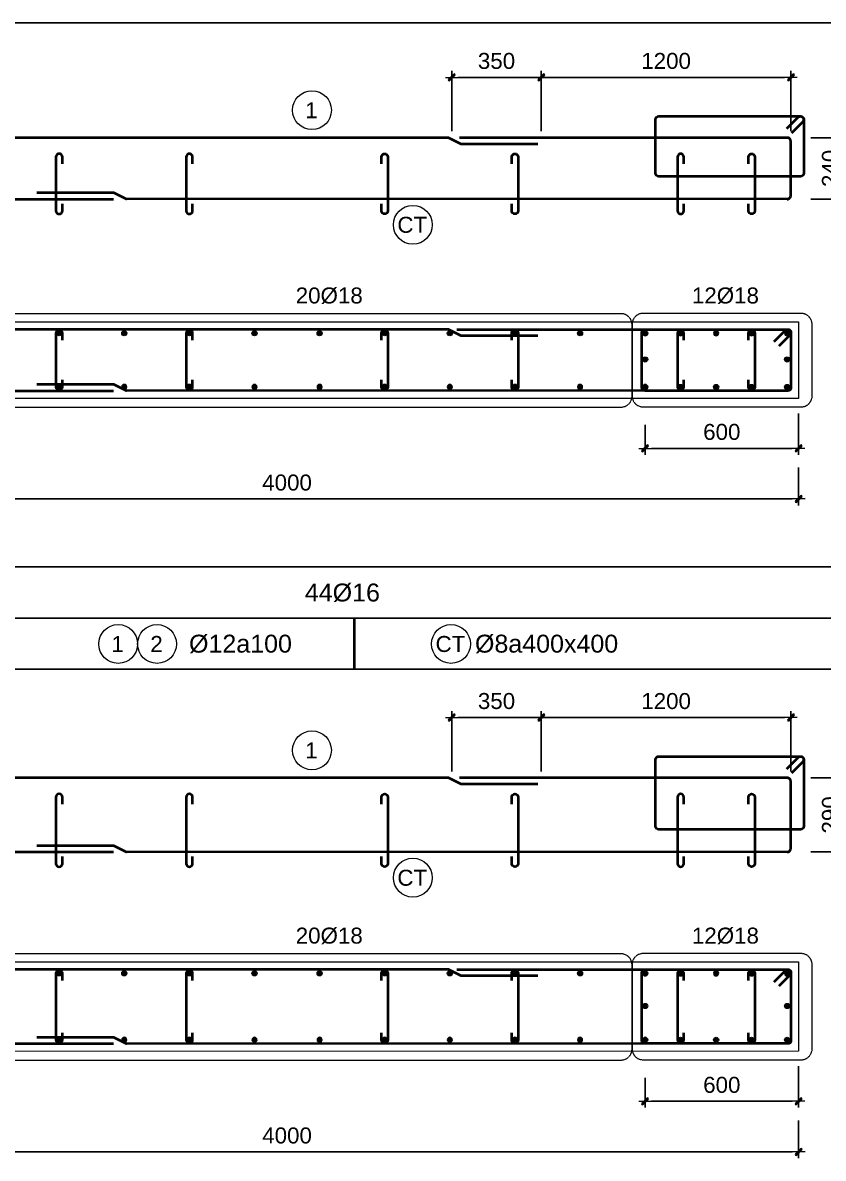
# Model space of a CAD drawing. Header units: millimetres. Extents: x -146909 to 4830753, y -683702 to -336947.
# Drawn here: x 4541352 to 4544482, y -440972 to -436533 of the extents above; entities that cross this region are included whole.
import ezdxf
from ezdxf.enums import TextEntityAlignment as Align

# ---------------------------------------------------------------- set-up
doc = ezdxf.new("R2010")
doc.units = ezdxf.units.MM
doc.header["$MEASUREMENT"] = 0
doc.linetypes.add('HIDDEN', pattern=[0.375, 0.25, -0.125])
doc.layers.get('0').update_dxf_attribs({"lineweight": 9})
doc.layers.get('Defpoints').update_dxf_attribs({"color": 10, "lineweight": 0})
for name, color, linetype, lineweight in [("'S_General_Cont_1 Thin", 1, 'Continuous', 18), ("'S_General_Text_3_Member name", 3, 'Continuous', 35), ('CDAI', 3, 'Continuous', 40), ('chunho.q', 1, 'Continuous', 13), ('CTHEP', 4, 'Continuous', 50), ('DBAO', 2, 'Continuous', 13), ('DMo', 9, 'HIDDEN', 9), ('KTH', 154, 'Continuous', 9), ('STICK', 1, 'Continuous', 9)]:
    doc.layers.add(name, color=color, linetype=linetype, lineweight=lineweight)
for name, color, linetype in [('DM', 1, 'Continuous'), ('TBL', 1, 'Continuous'), ('TX', 214, 'Continuous')]:
    doc.layers.add(name, color=color, linetype=linetype)
doc.styles.add('arial', font='arial.ttf', dxfattribs={"width": 0.85})
doc.styles.add('TTP-HelCon', font='arial.ttf')
doc.dimstyles.new('TTP-25', dxfattribs={"dimscale": 25, "dimtxt": 2.5, "dimasz": 1, "dimexe": 1, "dimexo": 1, "dimgap": 0.09, "dimtad": 0, "dimdec": 4, "dimrnd": 10, "dimzin": 9, "dimdsep": 46, "dimtxsty": 'TTP-HelCon', "dimblk": 'Stick', "dimcen": 0.09, "dimdle": 1.5, "dimclrd": 256, "dimclre": 256, "dimclrt": 1, "dimadec": 0, "dimazin": 0, "dimtfac": 1, "dimtdec": 4, "dimtmove": 0, "dimatfit": 3, "dimldrblk": 'ARCHTICK', "dimfxl": 1, "dimtvp": 1, "dimtolj": 1, "dimtzin": 0, "dimarcsym": 0})

# ---------------------------------------------------------------- blocks, each defined once
blk = doc.blocks.new('sign of slab')
at = {"layer": "'S_General_Cont_1 Thin"}
blk.add_circle((-10, 0), 475, dxfattribs=at)
at = {"layer": "'S_General_Text_3_Member name", "style": 'arial'}
blk.add_attdef('S', text='', height=250, dxfattribs=at).set_placement((-23, -1), align=Align.MIDDLE_CENTER)
blk = doc.blocks.new('Stick')
at = {"layer": 'STICK'}
h = blk.add_hatch(color=256, dxfattribs=at)
edge = h.paths.add_edge_path()
edge.add_line((0.3, 0.5), (-0.5, -0.3))
edge.add_arc((-0.4, -0.4), 0.141, 135, 315)
edge.add_line((-0.3, -0.5), (0.5, 0.3))
edge.add_arc((0.4, 0.4), 0.141, 315, 495)
blk.add_line((1, 0), (-1, 0), dxfattribs=at)
blk.add_lwpolyline([(0.3, 0.5), (-0.5, -0.3, 1), (-0.3, -0.5), (0.5, 0.3, 1), (0.3, 0.5, 1)], format="xyb", dxfattribs=at)
blk = doc.blocks.new('*D1035')
at = {"layer": 'Defpoints', "color": 0, "transparency": 16777216}
for p in [(4544408.4, -436982.3), (4544572.5, -436982.3), (4544408.4, -437222.3)]:
    blk.add_point(p, dxfattribs=at)
at = {"layer": 'KTH', "lineweight": -2, "transparency": 16777216}
for p, q in [((4544433.4, -436982.3), (4544597.5, -436982.3)), ((4544572.5, -437197.3), (4544572.5, -437007.3)), ((4544433.4, -437222.3), (4544597.5, -437222.3))]:
    blk.add_line(p, q, dxfattribs=at)
at = {"layer": 'KTH', "lineweight": -2, "transparency": 16777216, "xscale": 25, "yscale": 25, "zscale": 25}
for p, rotation in [((4544572.5, -436982.3), 90), ((4544572.5, -437222.3), 270)]:
    blk.add_blockref('Stick', p, dxfattribs=dict(at, rotation=rotation))
at = {"layer": 'KTH', "color": 1, "transparency": 16777216, "insert": (4544508.7, -437102.3), "char_height": 62.5, "attachment_point": 5, "rotation": 90, "style": 'TTP-HelCon'}
blk.add_mtext('\\A1;240', dxfattribs=at)
blk = doc.blocks.new('_ArchTick')
at = {"color": 0, "linetype": 'ByBlock', "const_width": 0.15}
blk.add_lwpolyline([(-0.5, -0.5), (0.5, 0.5)], dxfattribs=at)
blk = doc.blocks.new('*D1038')
at = {"layer": 'Defpoints', "color": 0, "transparency": 16777216}
for p in [(4540385.8, -438188.4), (4544385.8, -438246.8), (4544385.8, -438394.8)]:
    blk.add_point(p, dxfattribs=at)
at = {"layer": 'KTH', "lineweight": -2, "transparency": 16777216}
for p, q in [((4540385.8, -438213.4), (4540385.8, -438419.8)), ((4544385.8, -438271.8), (4544385.8, -438419.8)), ((4540410.8, -438394.8), (4544360.8, -438394.8))]:
    blk.add_line(p, q, dxfattribs=at)
at = {"layer": 'KTH', "lineweight": -2, "transparency": 16777216, "xscale": 25, "yscale": 25, "zscale": 25, "rotation": 180}
blk.add_blockref('Stick', (4540385.8, -438394.8), dxfattribs=at)
at = {"layer": 'KTH', "lineweight": -2, "transparency": 16777216, "xscale": 25, "yscale": 25, "zscale": 25}
blk.add_blockref('Stick', (4544385.8, -438394.8), dxfattribs=at)
at = {"layer": 'KTH', "color": 1, "transparency": 16777216, "insert": (4542385.8, -438330.9), "char_height": 62.5, "attachment_point": 5, "style": 'TTP-HelCon'}
blk.add_mtext('\\A1;4000', dxfattribs=at)
blk = doc.blocks.new('*D1039')
at = {"layer": 'Defpoints', "color": 0, "transparency": 16777216}
for p in [(4544385.5, -438035), (4543785.5, -438080), (4543785.5, -438196.8)]:
    blk.add_point(p, dxfattribs=at)
at = {"layer": 'KTH', "lineweight": -2, "transparency": 16777216}
for p, q in [((4544385.5, -438060), (4544385.5, -438221.8)), ((4543785.5, -438105), (4543785.5, -438221.8)), ((4544360.5, -438196.8), (4543810.5, -438196.8))]:
    blk.add_line(p, q, dxfattribs=at)
at = {"layer": 'KTH', "lineweight": -2, "transparency": 16777216, "xscale": 25, "yscale": 25, "zscale": 25, "rotation": 180}
blk.add_blockref('Stick', (4543785.5, -438196.8), dxfattribs=at)
at = {"layer": 'KTH', "lineweight": -2, "transparency": 16777216, "xscale": 25, "yscale": 25, "zscale": 25}
blk.add_blockref('Stick', (4544385.5, -438196.8), dxfattribs=at)
at = {"layer": 'KTH', "color": 1, "transparency": 16777216, "insert": (4544085.5, -438133), "char_height": 62.5, "attachment_point": 5, "style": 'TTP-HelCon'}
blk.add_mtext('\\A1;600', dxfattribs=at)
blk = doc.blocks.new('*D1040')
at = {"layer": 'Defpoints', "color": 0, "transparency": 16777216}
for p in [(4543029.7, -436746.3), (4543029.7, -436982.3), (4543379.7, -436982.3)]:
    blk.add_point(p, dxfattribs=at)
at = {"layer": 'KTH', "lineweight": -2, "transparency": 16777216}
for p, q in [((4543029.7, -436957.3), (4543029.7, -436721.3)), ((4543379.7, -436957.3), (4543379.7, -436721.3)), ((4543354.7, -436746.3), (4543054.7, -436746.3))]:
    blk.add_line(p, q, dxfattribs=at)
at = {"layer": 'KTH', "lineweight": -2, "transparency": 16777216, "xscale": 25, "yscale": 25, "zscale": 25, "rotation": 180}
blk.add_blockref('Stick', (4543029.7, -436746.3), dxfattribs=at)
at = {"layer": 'KTH', "lineweight": -2, "transparency": 16777216, "xscale": 25, "yscale": 25, "zscale": 25}
blk.add_blockref('Stick', (4543379.7, -436746.3), dxfattribs=at)
at = {"layer": 'KTH', "color": 1, "transparency": 16777216, "insert": (4543204.7, -436682.5), "char_height": 62.5, "attachment_point": 5, "style": 'TTP-HelCon'}
blk.add_mtext('\\A1;350', dxfattribs=at)
blk = doc.blocks.new('*D1041')
at = {"layer": 'Defpoints', "color": 0, "transparency": 16777216}
for p in [(4543379.7, -436746.3), (4543379.7, -436982.3), (4544355.8, -436982.3)]:
    blk.add_point(p, dxfattribs=at)
at = {"layer": 'KTH', "lineweight": -2, "transparency": 16777216}
for p, q in [((4543379.7, -436957.3), (4543379.7, -436721.3)), ((4544355.8, -436957.3), (4544355.8, -436721.3)), ((4544330.8, -436746.3), (4543404.7, -436746.3))]:
    blk.add_line(p, q, dxfattribs=at)
at = {"layer": 'KTH', "lineweight": -2, "transparency": 16777216, "xscale": 25, "yscale": 25, "zscale": 25, "rotation": 180}
blk.add_blockref('Stick', (4543379.7, -436746.3), dxfattribs=at)
at = {"layer": 'KTH', "lineweight": -2, "transparency": 16777216, "xscale": 25, "yscale": 25, "zscale": 25}
blk.add_blockref('Stick', (4544355.8, -436746.3), dxfattribs=at)
at = {"layer": 'KTH', "color": 1, "transparency": 16777216, "insert": (4543867.8, -436682.5), "char_height": 62.5, "attachment_point": 5, "style": 'TTP-HelCon'}
blk.add_mtext('\\A1;1200', dxfattribs=at)
blk = doc.blocks.new('*U962')
at = {"layer": 'CTHEP', "ltscale": 0.02, "const_width": 10}
blk.add_lwpolyline([(0, 5, -1), (0, -5, -1)], format="xyb", close=True, dxfattribs=at)
at = {"layer": 'Defpoints', "color": 1}
blk.add_circle((0, 0), 10, dxfattribs=at)
blk = doc.blocks.new('*U963')
at = {"layer": 'CDAI', "color": 0, "linetype": 'ByBlock', "lineweight": -2, "transparency": 16777216}
blk.add_blockref('*U962', (0, 0), dxfattribs=at)
blk = doc.blocks.new('*U1005')
at = {"layer": 'CTHEP', "ltscale": 0.02, "const_width": 10}
blk.add_lwpolyline([(0, 5, -1), (0, -5, -1)], format="xyb", close=True, dxfattribs=at)
at = {"layer": 'Defpoints', "color": 1}
blk.add_circle((0, 0), 10, dxfattribs=at)
blk = doc.blocks.new('*U1006')
at = {"layer": 'CDAI', "color": 0, "linetype": 'ByBlock', "lineweight": -2, "transparency": 16777216}
for p in [(0, 0), (254.5, 0), (509.1, 0), (763.6, 0), (1018.2, 0), (1272.7, 0), (1527.3, 0), (1781.8, 0), (2036.4, 0), (2290.9, 0), (2545.5, 0), (2800, 0)]:
    blk.add_blockref('*U1005', p, dxfattribs=at)
blk = doc.blocks.new('*U988')
at = {"layer": 'CTHEP', "ltscale": 0.02, "const_width": 10}
blk.add_lwpolyline([(0, 5, -1), (0, -5, -1)], format="xyb", close=True, dxfattribs=at)
at = {"layer": 'Defpoints', "color": 1}
blk.add_circle((0, 0), 10, dxfattribs=at)
blk = doc.blocks.new('*U956')
at = {"layer": 'CDAI', "color": 0, "linetype": 'ByBlock', "lineweight": -2, "transparency": 16777216}
blk.add_blockref('*U988', (0, 0), dxfattribs=at)
blk = doc.blocks.new('*U1011')
at = {"layer": 'CTHEP', "ltscale": 0.02, "const_width": 10}
blk.add_lwpolyline([(0, 5, -1), (0, -5, -1)], format="xyb", close=True, dxfattribs=at)
at = {"layer": 'Defpoints', "color": 1}
blk.add_circle((0, 0), 10, dxfattribs=at)
blk = doc.blocks.new('*U1012')
at = {"layer": 'CDAI', "color": 0, "linetype": 'ByBlock', "lineweight": -2, "transparency": 16777216}
for p in [(0, 0), (138.75, 0), (277.5, 0), (416.25, 0), (555, 0)]:
    blk.add_blockref('*U1011', p, dxfattribs=at)
blk = doc.blocks.new('*U1009')
at = {"layer": 'CTHEP', "ltscale": 0.02, "const_width": 10}
blk.add_lwpolyline([(0, 5, -1), (0, -5, -1)], format="xyb", close=True, dxfattribs=at)
at = {"layer": 'Defpoints', "color": 1}
blk.add_circle((0, 0), 10, dxfattribs=at)
blk = doc.blocks.new('*U1010')
at = {"layer": 'CDAI', "color": 0, "linetype": 'ByBlock', "lineweight": -2, "transparency": 16777216}
for p in [(0, 0), (138.75, 0), (277.5, 0), (416.25, 0), (555, 0)]:
    blk.add_blockref('*U1009', p, dxfattribs=at)
blk = doc.blocks.new('*U1013')
at = {"layer": 'CTHEP', "ltscale": 0.02, "const_width": 10}
blk.add_lwpolyline([(0, 5, -1), (0, -5, -1)], format="xyb", close=True, dxfattribs=at)
at = {"layer": 'Defpoints', "color": 1}
blk.add_circle((0, 0), 10, dxfattribs=at)
blk = doc.blocks.new('*U1014')
at = {"layer": 'CDAI', "color": 0, "linetype": 'ByBlock', "lineweight": -2, "transparency": 16777216}
for p in [(0, 0), (254.5, 0), (509.1, 0), (763.6, 0), (1018.2, 0), (1272.7, 0), (1527.3, 0), (1781.8, 0), (2036.4, 0), (2290.9, 0), (2545.5, 0), (2800, 0)]:
    blk.add_blockref('*U1013', p, dxfattribs=at)
blk = doc.blocks.new('*D1044')
at = {"layer": 'Defpoints', "color": 0, "transparency": 16777216}
for p in [(4544408.4, -439484.9), (4544572.5, -439484.9), (4544408.4, -439774.9)]:
    blk.add_point(p, dxfattribs=at)
at = {"layer": 'KTH', "lineweight": -2, "transparency": 16777216}
for p, q in [((4544433.4, -439484.9), (4544597.5, -439484.9)), ((4544572.5, -439749.9), (4544572.5, -439509.9)), ((4544433.4, -439774.9), (4544597.5, -439774.9))]:
    blk.add_line(p, q, dxfattribs=at)
at = {"layer": 'KTH', "lineweight": -2, "transparency": 16777216, "xscale": 25, "yscale": 25, "zscale": 25}
for p, rotation in [((4544572.5, -439484.9), 90), ((4544572.5, -439774.9), 270)]:
    blk.add_blockref('Stick', p, dxfattribs=dict(at, rotation=rotation))
at = {"layer": 'KTH', "color": 1, "transparency": 16777216, "insert": (4544508.7, -439629.9), "char_height": 62.5, "attachment_point": 5, "rotation": 90, "style": 'TTP-HelCon'}
blk.add_mtext('\\A1;290', dxfattribs=at)
blk = doc.blocks.new('*D1047')
at = {"layer": 'Defpoints', "color": 0, "transparency": 16777216}
for p in [(4540385.8, -440741.1), (4544385.8, -440799.5), (4544385.8, -440947.4)]:
    blk.add_point(p, dxfattribs=at)
at = {"layer": 'KTH', "lineweight": -2, "transparency": 16777216}
for p, q in [((4540385.8, -440766.1), (4540385.8, -440972.4)), ((4544385.8, -440824.5), (4544385.8, -440972.4)), ((4540410.8, -440947.4), (4544360.8, -440947.4))]:
    blk.add_line(p, q, dxfattribs=at)
at = {"layer": 'KTH', "lineweight": -2, "transparency": 16777216, "xscale": 25, "yscale": 25, "zscale": 25, "rotation": 180}
blk.add_blockref('Stick', (4540385.8, -440947.4), dxfattribs=at)
at = {"layer": 'KTH', "lineweight": -2, "transparency": 16777216, "xscale": 25, "yscale": 25, "zscale": 25}
blk.add_blockref('Stick', (4544385.8, -440947.4), dxfattribs=at)
at = {"layer": 'KTH', "color": 1, "transparency": 16777216, "insert": (4542385.8, -440883.6), "char_height": 62.5, "attachment_point": 5, "style": 'TTP-HelCon'}
blk.add_mtext('\\A1;4000', dxfattribs=at)
blk = doc.blocks.new('*D1048')
at = {"layer": 'Defpoints', "color": 0, "transparency": 16777216}
for p in [(4544385.5, -440587.7), (4543785.5, -440632.7), (4543785.5, -440749.5)]:
    blk.add_point(p, dxfattribs=at)
at = {"layer": 'KTH', "lineweight": -2, "transparency": 16777216}
for p, q in [((4544385.5, -440612.7), (4544385.5, -440774.5)), ((4543785.5, -440657.7), (4543785.5, -440774.5)), ((4544360.5, -440749.5), (4543810.5, -440749.5))]:
    blk.add_line(p, q, dxfattribs=at)
at = {"layer": 'KTH', "lineweight": -2, "transparency": 16777216, "xscale": 25, "yscale": 25, "zscale": 25, "rotation": 180}
blk.add_blockref('Stick', (4543785.5, -440749.5), dxfattribs=at)
at = {"layer": 'KTH', "lineweight": -2, "transparency": 16777216, "xscale": 25, "yscale": 25, "zscale": 25}
blk.add_blockref('Stick', (4544385.5, -440749.5), dxfattribs=at)
at = {"layer": 'KTH', "color": 1, "transparency": 16777216, "insert": (4544085.5, -440685.7), "char_height": 62.5, "attachment_point": 5, "style": 'TTP-HelCon'}
blk.add_mtext('\\A1;600', dxfattribs=at)
blk = doc.blocks.new('*D1049')
at = {"layer": 'Defpoints', "color": 0, "transparency": 16777216}
for p in [(4543029.7, -439249), (4543029.7, -439484.9), (4543379.7, -439484.9)]:
    blk.add_point(p, dxfattribs=at)
at = {"layer": 'KTH', "lineweight": -2, "transparency": 16777216}
for p, q in [((4543029.7, -439459.9), (4543029.7, -439224)), ((4543354.7, -439249), (4543054.7, -439249)), ((4543379.7, -439459.9), (4543379.7, -439224))]:
    blk.add_line(p, q, dxfattribs=at)
at = {"layer": 'KTH', "lineweight": -2, "transparency": 16777216, "xscale": 25, "yscale": 25, "zscale": 25, "rotation": 180}
blk.add_blockref('Stick', (4543029.7, -439249), dxfattribs=at)
at = {"layer": 'KTH', "lineweight": -2, "transparency": 16777216, "xscale": 25, "yscale": 25, "zscale": 25}
blk.add_blockref('Stick', (4543379.7, -439249), dxfattribs=at)
at = {"layer": 'KTH', "color": 1, "transparency": 16777216, "insert": (4543204.7, -439185.1), "char_height": 62.5, "attachment_point": 5, "style": 'TTP-HelCon'}
blk.add_mtext('\\A1;350', dxfattribs=at)
blk = doc.blocks.new('*D1050')
at = {"layer": 'Defpoints', "color": 0, "transparency": 16777216}
for p in [(4543379.7, -439249), (4543379.7, -439484.9), (4544355.8, -439484.9)]:
    blk.add_point(p, dxfattribs=at)
at = {"layer": 'KTH', "lineweight": -2, "transparency": 16777216}
for p, q in [((4543379.7, -439459.9), (4543379.7, -439224)), ((4544330.8, -439249), (4543404.7, -439249)), ((4544355.8, -439459.9), (4544355.8, -439224))]:
    blk.add_line(p, q, dxfattribs=at)
at = {"layer": 'KTH', "lineweight": -2, "transparency": 16777216, "xscale": 25, "yscale": 25, "zscale": 25, "rotation": 180}
blk.add_blockref('Stick', (4543379.7, -439249), dxfattribs=at)
at = {"layer": 'KTH', "lineweight": -2, "transparency": 16777216, "xscale": 25, "yscale": 25, "zscale": 25}
blk.add_blockref('Stick', (4544355.8, -439249), dxfattribs=at)
at = {"layer": 'KTH', "color": 1, "transparency": 16777216, "insert": (4543867.8, -439185.2), "char_height": 62.5, "attachment_point": 5, "style": 'TTP-HelCon'}
blk.add_mtext('\\A1;1200', dxfattribs=at)
blk = doc.blocks.new('*U984')
at = {"layer": 'CTHEP', "ltscale": 0.02, "const_width": 10}
blk.add_lwpolyline([(0, 5, -1), (0, -5, -1)], format="xyb", close=True, dxfattribs=at)
at = {"layer": 'Defpoints', "color": 1}
blk.add_circle((0, 0), 10, dxfattribs=at)
blk = doc.blocks.new('*U985')
at = {"layer": 'CDAI', "color": 0, "linetype": 'ByBlock', "lineweight": -2, "transparency": 16777216}
blk.add_blockref('*U984', (0, 0), dxfattribs=at)
blk = doc.blocks.new('*U986')
at = {"layer": 'CTHEP', "ltscale": 0.02, "const_width": 10}
blk.add_lwpolyline([(0, 5, -1), (0, -5, -1)], format="xyb", close=True, dxfattribs=at)
at = {"layer": 'Defpoints', "color": 1}
blk.add_circle((0, 0), 10, dxfattribs=at)
blk = doc.blocks.new('*U955')
at = {"layer": 'CDAI', "color": 0, "linetype": 'ByBlock', "lineweight": -2, "transparency": 16777216}
for p in [(0, 0), (254.5, 0), (509.1, 0), (763.6, 0), (1018.2, 0), (1272.7, 0), (1527.3, 0), (1781.8, 0), (2036.4, 0), (2290.9, 0), (2545.5, 0), (2800, 0)]:
    blk.add_blockref('*U986', p, dxfattribs=at)
blk = doc.blocks.new('*U977')
at = {"layer": 'CTHEP', "ltscale": 0.02, "const_width": 10}
blk.add_lwpolyline([(0, 5, -1), (0, -5, -1)], format="xyb", close=True, dxfattribs=at)
at = {"layer": 'Defpoints', "color": 1}
blk.add_circle((0, 0), 10, dxfattribs=at)
blk = doc.blocks.new('*U978')
at = {"layer": 'CDAI', "color": 0, "linetype": 'ByBlock', "lineweight": -2, "transparency": 16777216}
blk.add_blockref('*U977', (0, 0), dxfattribs=at)
blk = doc.blocks.new('*U993')
at = {"layer": 'CTHEP', "ltscale": 0.02, "const_width": 10}
blk.add_lwpolyline([(0, 5, -1), (0, -5, -1)], format="xyb", close=True, dxfattribs=at)
at = {"layer": 'Defpoints', "color": 1}
blk.add_circle((0, 0), 10, dxfattribs=at)
blk = doc.blocks.new('*U994')
at = {"layer": 'CDAI', "color": 0, "linetype": 'ByBlock', "lineweight": -2, "transparency": 16777216}
for p in [(0, 0), (138.75, 0), (277.5, 0), (416.25, 0), (555, 0)]:
    blk.add_blockref('*U993', p, dxfattribs=at)
blk = doc.blocks.new('*U991')
at = {"layer": 'CTHEP', "ltscale": 0.02, "const_width": 10}
blk.add_lwpolyline([(0, 5, -1), (0, -5, -1)], format="xyb", close=True, dxfattribs=at)
at = {"layer": 'Defpoints', "color": 1}
blk.add_circle((0, 0), 10, dxfattribs=at)
blk = doc.blocks.new('*U992')
at = {"layer": 'CDAI', "color": 0, "linetype": 'ByBlock', "lineweight": -2, "transparency": 16777216}
for p in [(0, 0), (138.75, 0), (277.5, 0), (416.25, 0), (555, 0)]:
    blk.add_blockref('*U991', p, dxfattribs=at)
blk = doc.blocks.new('*U995')
at = {"layer": 'CTHEP', "ltscale": 0.02, "const_width": 10}
blk.add_lwpolyline([(0, 5, -1), (0, -5, -1)], format="xyb", close=True, dxfattribs=at)
at = {"layer": 'Defpoints', "color": 1}
blk.add_circle((0, 0), 10, dxfattribs=at)
blk = doc.blocks.new('*U996')
at = {"layer": 'CDAI', "color": 0, "linetype": 'ByBlock', "lineweight": -2, "transparency": 16777216}
for p in [(0, 0), (254.5, 0), (509.1, 0), (763.6, 0), (1018.2, 0), (1272.7, 0), (1527.3, 0), (1781.8, 0), (2036.4, 0), (2290.9, 0), (2545.5, 0), (2800, 0)]:
    blk.add_blockref('*U995', p, dxfattribs=at)

msp = doc.modelspace()

# ---------------------------------------------------------------- linework, layer by layer
at = {"layer": 'CDAI', "color": 214}
msp.add_line((4542648.56155, -438860.42756), (4542648.56155, -439060.42756), dxfattribs=at)
at = {"layer": 'CDAI'}
for points in [[(4544339.97734, -436946.54605), (4544384.29754, -436902.22585, -0.6681786379), (4544405.63637, -436911.06468), (4544405.63637, -437121.56468, -0.4142135624), (4544393.13637, -437134.06468), (4543839.13637, -437134.06468, -0.4142135624), (4543826.63637, -437121.56468), (4543826.63637, -436911.06468, -0.4142135624), (4543839.13637, -436898.56468), (4544393.13637, -436898.56468, -0.6681786379), (4544401.97521, -436919.90352), (4544357.65501, -436964.22372)], [(4541507.40393, -437084.99733), (4541507.40393, -437057.49733, 1), (4541482.40393, -437057.49733), (4541482.40393, -437267.99733, 1), (4541507.40393, -437267.99733), (4541507.40393, -437240.49733)], [(4542016.49484, -437084.99733), (4542016.49484, -437057.49733, 1), (4541991.49484, -437057.49733), (4541991.49484, -437267.99733, 1), (4542016.49484, -437267.99733), (4542016.49484, -437240.49733)], [(4542755.1312, -437084.99733), (4542755.1312, -437057.49733, -1), (4542780.1312, -437057.49733), (4542780.1312, -437267.99733, -1), (4542755.1312, -437267.99733), (4542755.1312, -437240.49733)], [(4543264.22211, -437084.99733), (4543264.22211, -437057.49733, -1), (4543289.22211, -437057.49733), (4543289.22211, -437267.99733, -1), (4543264.22211, -437267.99733), (4543264.22211, -437240.49733)], [(4543937.06302, -437084.99733), (4543937.06302, -437057.49733, 1), (4543912.06302, -437057.49733), (4543912.06302, -437267.99733, 1), (4543937.06302, -437267.99733), (4543937.06302, -437240.49733)], [(4544189.56302, -437084.99733), (4544189.56302, -437057.49733, -1), (4544214.56302, -437057.49733), (4544214.56302, -437267.99733, -1), (4544189.56302, -437267.99733), (4544189.56302, -437240.49733)], [(4541507.40393, -437774.10983), (4541507.40393, -437746.60983, 1), (4541482.40393, -437746.60983), (4541482.40393, -437957.10983, 1), (4541507.40393, -437957.10983), (4541507.40393, -437929.60983)], [(4542016.49484, -437774.10983), (4542016.49484, -437746.60983, 1), (4541991.49484, -437746.60983), (4541991.49484, -437957.10983, 1), (4542016.49484, -437957.10983), (4542016.49484, -437929.60983)], [(4542755.1312, -437774.10983), (4542755.1312, -437746.60983, -1), (4542780.1312, -437746.60983), (4542780.1312, -437957.10983, -1), (4542755.1312, -437957.10983), (4542755.1312, -437929.60983)], [(4543264.22211, -437774.10983), (4543264.22211, -437746.60983, -1), (4543289.22211, -437746.60983), (4543289.22211, -437957.10983, -1), (4543264.22211, -437957.10983), (4543264.22211, -437929.60983)], [(4544290.15399, -437779.59119), (4544334.47419, -437735.27099, -0.6681786379), (4544355.81302, -437744.10983), (4544355.81302, -437959.10983, -0.4142135624), (4544343.31302, -437971.60983), (4543785.43911, -437971.60983, -0.4142135624), (4543772.93911, -437959.10983), (4543772.93911, -437744.10983, -0.4142135624), (4543785.43911, -437731.60983), (4544343.31302, -437731.60983, -0.6681786379), (4544352.15185, -437752.94866), (4544307.83166, -437797.26886)], [(4543937.06302, -437774.10983), (4543937.06302, -437746.60983, 1), (4543912.06302, -437746.60983), (4543912.06302, -437957.10983, 1), (4543937.06302, -437957.10983), (4543937.06302, -437929.60983)], [(4544189.56302, -437774.10983), (4544189.56302, -437746.60983, -1), (4544214.56302, -437746.60983), (4544214.56302, -437957.10983, -1), (4544189.56302, -437957.10983), (4544189.56302, -437929.60983)], [(4544339.97734, -439449.22878), (4544384.29754, -439404.90858, -0.6681786379), (4544405.63637, -439413.74742), (4544405.63637, -439674.24742, -0.4142135624), (4544393.13637, -439686.74742), (4543839.13637, -439686.74742, -0.4142135624), (4543826.63637, -439674.24742), (4543826.63637, -439413.74742, -0.4142135624), (4543839.13637, -439401.24742), (4544393.13637, -439401.24742, -0.6681786379), (4544401.97521, -439422.58625), (4544357.65501, -439466.90645)], [(4541507.40393, -439587.68006), (4541507.40393, -439560.18006, 1), (4541482.40393, -439560.18006), (4541482.40393, -439820.68006, 1), (4541507.40393, -439820.68006), (4541507.40393, -439793.18006)], [(4542016.49484, -439587.68006), (4542016.49484, -439560.18006, 1), (4541991.49484, -439560.18006), (4541991.49484, -439820.68006, 1), (4542016.49484, -439820.68006), (4542016.49484, -439793.18006)], [(4542755.1312, -439587.68006), (4542755.1312, -439560.18006, -1), (4542780.1312, -439560.18006), (4542780.1312, -439820.68006, -1), (4542755.1312, -439820.68006), (4542755.1312, -439793.18006)], [(4543264.22211, -439587.68006), (4543264.22211, -439560.18006, -1), (4543289.22211, -439560.18006), (4543289.22211, -439820.68006, -1), (4543264.22211, -439820.68006), (4543264.22211, -439793.18006)], [(4543937.06302, -439587.68006), (4543937.06302, -439560.18006, 1), (4543912.06302, -439560.18006), (4543912.06302, -439820.68006, 1), (4543937.06302, -439820.68006), (4543937.06302, -439793.18006)], [(4544189.56302, -439587.68006), (4544189.56302, -439560.18006, -1), (4544214.56302, -439560.18006), (4544214.56302, -439820.68006, -1), (4544189.56302, -439820.68006), (4544189.56302, -439793.18006)], [(4541507.40393, -440276.79256), (4541507.40393, -440249.29256, 1), (4541482.40393, -440249.29256), (4541482.40393, -440509.79256, 1), (4541507.40393, -440509.79256), (4541507.40393, -440482.29256)], [(4542016.49484, -440276.79256), (4542016.49484, -440249.29256, 1), (4541991.49484, -440249.29256), (4541991.49484, -440509.79256, 1), (4542016.49484, -440509.79256), (4542016.49484, -440482.29256)], [(4542755.1312, -440276.79256), (4542755.1312, -440249.29256, -1), (4542780.1312, -440249.29256), (4542780.1312, -440509.79256, -1), (4542755.1312, -440509.79256), (4542755.1312, -440482.29256)], [(4543264.22211, -440276.79256), (4543264.22211, -440249.29256, -1), (4543289.22211, -440249.29256), (4543289.22211, -440509.79256, -1), (4543264.22211, -440509.79256), (4543264.22211, -440482.29256)], [(4544290.15399, -440282.27393), (4544334.47419, -440237.95373, -0.6681786379), (4544355.81302, -440246.79256), (4544355.81302, -440511.79256, -0.4142135624), (4544343.31302, -440524.29256), (4543785.43911, -440524.29256, -0.4142135624), (4543772.93911, -440511.79256), (4543772.93911, -440246.79256, -0.4142135624), (4543785.43911, -440234.29256), (4544343.31302, -440234.29256, -0.6681786379), (4544352.15185, -440255.6314), (4544307.83166, -440299.9516)], [(4543937.06302, -440276.79256), (4543937.06302, -440249.29256, 1), (4543912.06302, -440249.29256), (4543912.06302, -440509.79256, 1), (4543937.06302, -440509.79256), (4543937.06302, -440482.29256)], [(4544189.56302, -440276.79256), (4544189.56302, -440249.29256, -1), (4544214.56302, -440249.29256), (4544214.56302, -440509.79256, -1), (4544189.56302, -440509.79256), (4544189.56302, -440482.29256)]]:
    msp.add_lwpolyline(points, format="xyb", dxfattribs=at)
at = {"layer": 'CDAI', "ltscale": 0.02}
for points in [[(4543366.51211, -437007.26071), (4543066.77626, -437007.26071), (4543016.77626, -436982.26071), (4540430.81302, -436982.26071, 0.4142135624), (4540415.81302, -436997.26071), (4540415.81302, -437207.26071, 0.4142135624), (4540430.81302, -437222.26071), (4541707.36186, -437222.26071)], [(4544340.81302, -437222.26071, 0.4142135624), (4544355.81302, -437207.26071), (4544355.81302, -436997.26071, 0.4142135624), (4544340.81302, -436982.26071), (4543059.89231, -436982.26071)], [(4543366.51211, -437756.60983), (4543066.77626, -437756.60983), (4543016.77626, -437731.60983), (4540430.81302, -437731.60983, 0.4142135624), (4540415.81302, -437746.60983), (4540415.81302, -437956.60983, 0.4142135624), (4540430.81302, -437971.60983), (4541707.44311, -437971.60983)], [(4543366.51211, -439509.94344), (4543066.77626, -439509.94344), (4543016.77626, -439484.94344), (4540430.81302, -439484.94344, 0.4142135624), (4540415.81302, -439499.94344), (4540415.81302, -439759.94344, 0.4142135624), (4540430.81302, -439774.94344), (4541707.36186, -439774.94344)], [(4544340.81302, -439774.94344, 0.4142135624), (4544355.81302, -439759.94344), (4544355.81302, -439499.94344, 0.4142135624), (4544340.81302, -439484.94344), (4543059.89231, -439484.94344)], [(4543366.51211, -440259.29256), (4543066.77626, -440259.29256), (4543016.77626, -440234.29256), (4540430.81302, -440234.29256, 0.4142135624), (4540415.81302, -440249.29256), (4540415.81302, -440509.29256, 0.4142135624), (4540430.81302, -440524.29256), (4541707.44311, -440524.29256)]]:
    msp.add_lwpolyline(points, format="xyb", dxfattribs=at)
for points in [[(4544345.54148, -437221.49593), (4541758.47806, -437222.52929), (4541708.47806, -437197.52929), (4541407.70084, -437197.52929)], [(4543049.57796, -437731.60983), (4544340.81302, -437731.60983)], [(4544345.54148, -437970.84505), (4541758.47806, -437971.87841), (4541708.47806, -437946.87841), (4541407.70084, -437946.87841)], [(4544345.54148, -439774.17867), (4541758.47806, -439775.21203), (4541708.47806, -439750.21203), (4541407.70084, -439750.21203)], [(4543049.57796, -440234.29256), (4544340.81302, -440234.29256)], [(4544345.54148, -440523.52779), (4541758.47806, -440524.56115), (4541708.47806, -440499.56115), (4541407.70084, -440499.56115)]]:
    msp.add_lwpolyline(points, dxfattribs=at)
at = {"layer": 'DBAO'}
for points in [[(4540815.81302, -438002.14998), (4540385.81302, -438001.60983), (4540385.81302, -437701.60983), (4544385.81302, -437701.60983), (4544385.81302, -438001.59686), (4540815.82166, -438002.14997)], [(4540815.81302, -440554.83271), (4540385.81302, -440554.29256), (4540385.81302, -440204.29256), (4544385.81302, -440204.29256), (4544385.81302, -440554.2796), (4540815.82166, -440554.83271)]]:
    msp.add_lwpolyline(points, dxfattribs=at)
at = {"layer": 'DMo', "color": 6, "ltscale": 10}
for points in [[(4543734.58067, -437713.31356, 0.4142135624), (4543691.641, -437670.3739), (4541075.64607, -437670.3739, 0.4142135624), (4541032.70641, -437713.31356)], [(4544395.74615, -437669.3287), (4543777.52033, -437669.3287, 0.4142135624), (4543734.58067, -437712.26836), (4543734.58067, -437991.66499, 0.4142135624), (4543777.52033, -438034.60466), (4544395.74615, -438034.60466, 0.4142135624), (4544438.68581, -437991.66499), (4544438.68581, -437712.26836, 0.4142135624), (4544395.74615, -437669.3287)], [(4541032.70641, -437712.26836), (4541032.70641, -437992.71019, 0.4142135624), (4541075.64607, -438035.64986), (4543691.641, -438035.64986, 0.4142135624), (4543734.58067, -437992.71019), (4543734.58067, -437712.26836)], [(4543734.58067, -440215.9963, 0.4142135624), (4543691.641, -440173.05664), (4541075.64607, -440173.05664, 0.4142135624), (4541032.70641, -440215.9963)], [(4544395.74615, -440172.01144), (4543777.52033, -440172.01144, 0.4142135624), (4543734.58067, -440214.9511), (4543734.58067, -440544.34773, 0.4142135624), (4543777.52033, -440587.28739), (4544395.74615, -440587.28739, 0.4142135624), (4544438.68581, -440544.34773), (4544438.68581, -440214.9511, 0.4142135624), (4544395.74615, -440172.01144)], [(4541032.70641, -440214.9511), (4541032.70641, -440545.39293, 0.4142135624), (4541075.64607, -440588.33259), (4543691.641, -440588.33259, 0.4142135624), (4543734.58067, -440545.39293), (4543734.58067, -440214.9511)]]:
    msp.add_lwpolyline(points, format="xyb", dxfattribs=at)
at = {"layer": 'TBL'}
for p, q in [((4532090.51977, -436532.74482), (4545354.62621, -436532.74482)), ((4533090.51977, -438660.42756), (4545354.62621, -438660.42756)), ((4532090.51977, -439060.42756), (4545354.62621, -439060.42756))]:
    msp.add_line(p, q, dxfattribs=at)
at = {"layer": 'TBL', "color": 8}
msp.add_line((4533090.51977, -438860.42756), (4545354.62621, -438860.42756), dxfattribs=at)

# ---------------------------------------------------------------- block references
ref = msp.add_blockref('sign of slab', (4542484.66121, -436874.72808), dxfattribs=dict(xscale=0.16, yscale=0.16, zscale=0.16))
ref.add_attrib('S', '1', dxfattribs={"layer": 'DM', "height": 62.5, "style": 'arial'}).set_placement((4542480.90719, -436874.88497), align=Align.MIDDLE_CENTER)
ref = msp.add_blockref('sign of slab', (4542879.01863, -437322.78256), dxfattribs=dict(xscale=0.16, yscale=0.16, zscale=0.16))
ref.add_attrib('S', 'CT', dxfattribs={"layer": 'DM', "height": 62.5, "style": 'arial'}).set_placement((4542875.26462, -437322.93945), align=Align.MIDDLE_CENTER)
ref = msp.add_blockref('sign of slab', (4541727.26272, -438961.52367), dxfattribs=dict(xscale=0.16, yscale=0.16, zscale=0.16))
ref.add_attrib('S', '1', dxfattribs={"layer": 'DM', "height": 62.5, "style": 'arial'}).set_placement((4541723.50871, -438961.68056), align=Align.MIDDLE_CENTER)
ref = msp.add_blockref('sign of slab', (4541879.22831, -438961.52367), dxfattribs=dict(xscale=0.16, yscale=0.16, zscale=0.16))
ref.add_attrib('S', '2', dxfattribs={"layer": 'DM', "height": 62.5, "style": 'arial'}).set_placement((4541875.47429, -438961.68056), align=Align.MIDDLE_CENTER)
ref = msp.add_blockref('sign of slab', (4543028.32366, -438961.52367), dxfattribs=dict(xscale=0.16, yscale=0.16, zscale=0.16))
ref.add_attrib('S', 'CT', dxfattribs={"layer": 'DM', "height": 62.5, "style": 'arial'}).set_placement((4543024.56965, -438961.68056), align=Align.MIDDLE_CENTER)
ref = msp.add_blockref('sign of slab', (4542484.66121, -439377.41082), dxfattribs=dict(xscale=0.16, yscale=0.16, zscale=0.16))
ref.add_attrib('S', '1', dxfattribs={"layer": 'DM', "height": 62.5, "style": 'arial'}).set_placement((4542480.90719, -439377.56771), align=Align.MIDDLE_CENTER)
ref = msp.add_blockref('sign of slab', (4542879.01863, -439875.4653), dxfattribs=dict(xscale=0.16, yscale=0.16, zscale=0.16))
ref.add_attrib('S', 'CT', dxfattribs={"layer": 'DM', "height": 62.5, "style": 'arial'}).set_placement((4542875.26462, -439875.62219), align=Align.MIDDLE_CENTER)
at = {"layer": 'CDAI', "color": 214}
for name, p in [('*U1006', (4540985.81302, -437746.60983)), ('*U955', (4540985.81302, -440249.29256))]:
    msp.add_blockref(name, p, dxfattribs=at)
at = {"layer": 'CDAI', "color": 214, "xscale": -1}
for name, p in [('*U1012', (4544340.81302, -437746.60983)), ('*U994', (4544340.81302, -440249.29256))]:
    msp.add_blockref(name, p, dxfattribs=at)
at = {"layer": 'CDAI', "color": 214, "rotation": 180}
for name, p in [('*U956', (4543785.81302, -437849.35983)), ('*U963', (4544340.81302, -437849.35983)), ('*U1010', (4544340.81302, -437956.60983)), ('*U978', (4543785.81302, -440377.04256)), ('*U985', (4544340.81302, -440377.04256)), ('*U992', (4544340.81302, -440509.29256))]:
    msp.add_blockref(name, p, dxfattribs=at)
at = {"layer": 'CDAI', "color": 214, "xscale": -1, "rotation": 180}
for name, p in [('*U1014', (4540985.81302, -437956.60983)), ('*U996', (4540985.81302, -440509.29256))]:
    msp.add_blockref(name, p, dxfattribs=at)

# ---------------------------------------------------------------- texts
at = {"layer": 'chunho.q', "color": 1, "style": 'arial'}
for s, p in [('20%%C18', (4542419.67898, -437630.44431)), ('12%%C18', (4543968.59448, -437630.44431)), ('20%%C18', (4542419.67898, -440133.12705)), ('12%%C18', (4543968.59448, -440133.12705))]:
    msp.add_text(s, height=62.5, dxfattribs=at).set_placement(p)
at = {"layer": 'TX', "color": 2, "style": 'arial'}
for s, p in [('44%%C16', (4542602.16057, -438760.42756)), ('%%C12a100', (4542203.73953, -438960.42756)), ('%%C8a400x400', (4543400.44854, -438960.42756))]:
    msp.add_text(s, height=70, dxfattribs=at).set_placement(p, align=Align.MIDDLE_CENTER)

# ---------------------------------------------------------------- dimensions: what is measured, and where the dimension line sits
at = {"layer": 'KTH'}
for base, p1, p2, angle, picture, middle in [((4543029.70582, -436746.31539), (4543379.70582, -436982.26071), (4543029.70582, -436982.26071), 180, '*D1040', (4543204.70582, -436682.45113)), ((4544572.47758, -436982.26071), (4544408.35277, -437222.26071), (4544408.35277, -436982.26071), 90, '*D1035', (4544508.65596, -437102.26071)), ((4543785.5133, -438196.81227), (4544385.5133, -438035.00202), (4543785.5133, -438080.00202), 180, '*D1039', (4544085.5133, -438132.99065)), ((4543029.70582, -439248.99812), (4543379.70582, -439484.94344), (4543029.70582, -439484.94344), 180, '*D1049', (4543204.70582, -439185.13387)), ((4544572.47758, -439484.94344), (4544408.35277, -439774.94344), (4544408.35277, -439484.94344), 90, '*D1044', (4544508.65596, -439629.94344)), ((4543785.5133, -440749.49501), (4544385.5133, -440587.68476), (4543785.5133, -440632.68476), 180, '*D1048', (4544085.5133, -440685.67339))]:
    dim = msp.add_linear_dim(base=base, p1=p1, p2=p2, angle=angle, dimstyle='TTP-25', dxfattribs=at)
    dim.commit()
    dim.dimension.update_dxf_attribs({"geometry": picture, "text_midpoint": middle})
for base, p1, p2, picture, middle in [((4543379.70582, -436746.31539), (4544355.81302, -436982.26071), (4543379.70582, -436982.26071), '*D1041', (4543867.75942, -436682.49376)), ((4543379.70582, -439248.99812), (4544355.81302, -439484.94344), (4543379.70582, -439484.94344), '*D1050', (4543867.75942, -439185.1765))]:
    dim = msp.add_linear_dim(base=base, p1=p1, p2=p2, angle=180, text='1200', dimstyle='TTP-25', dxfattribs=at)
    dim.commit()
    dim.dimension.update_dxf_attribs({"geometry": picture, "text_midpoint": middle})
for base, p1, p2, picture, middle in [((4544385.81302, -438394.75596), (4540385.81302, -438188.40711), (4544385.81302, -438246.81224), '*D1038', (4542385.81302, -438330.93433)), ((4544385.81302, -440947.43869), (4540385.81302, -440741.08985), (4544385.81302, -440799.49497), '*D1047', (4542385.81302, -440883.61707))]:
    dim = msp.add_linear_dim(base=base, p1=p1, p2=p2, dimstyle='TTP-25', override={"dimrnd": 0}, dxfattribs=at)
    dim.commit()
    dim.dimension.update_dxf_attribs({"geometry": picture, "text_midpoint": middle})

doc.saveas('drawing.dxf')
